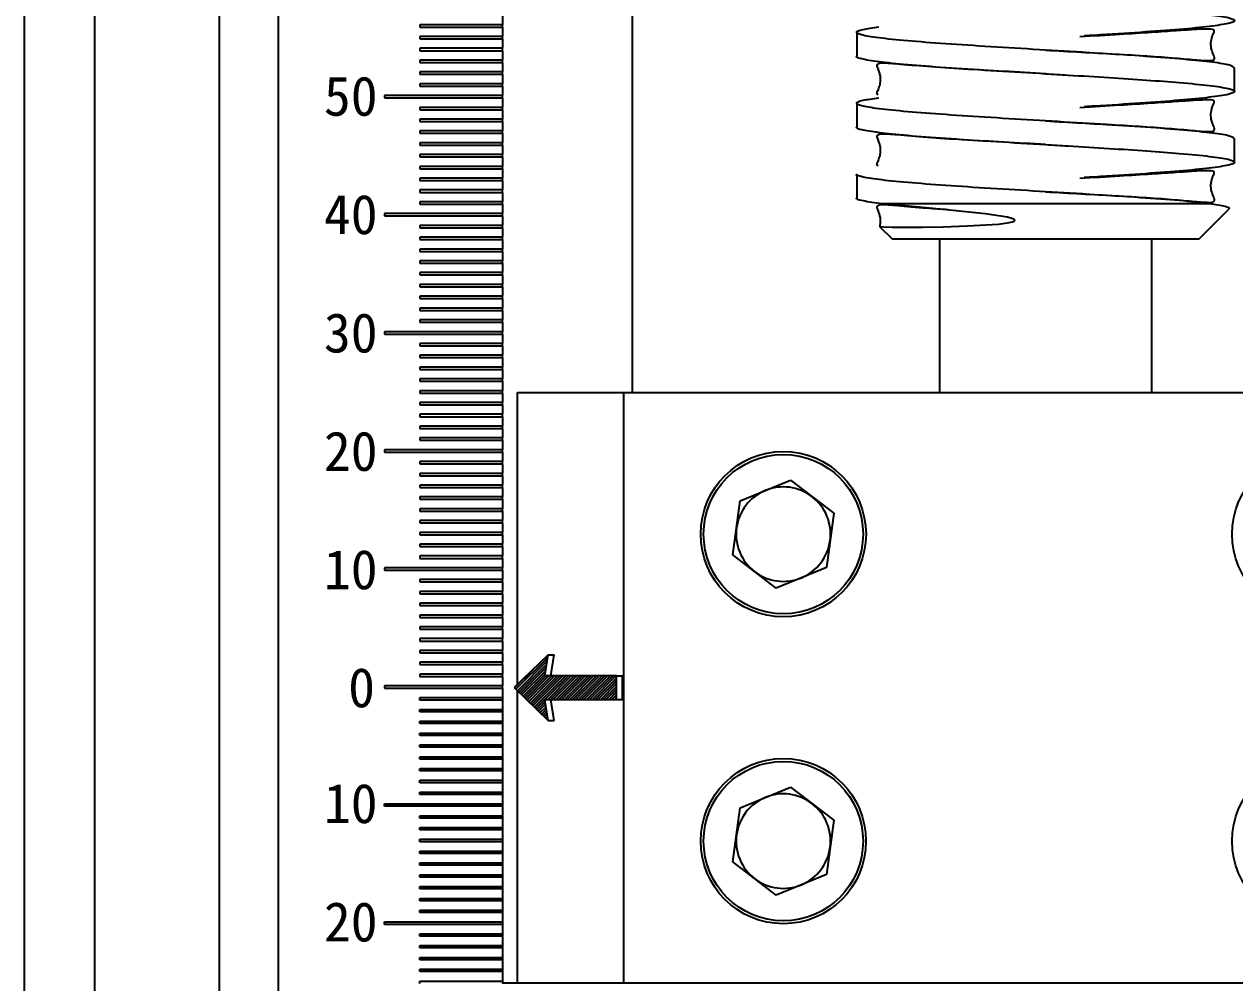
# Model space of a CAD drawing. Header units: millimetres. Extents: x 2379 to 4059, y 879 to 2067.
# Drawn here: x 3498.5 to 3559.9, y 1526.6 to 1575.2 of the extents above; entities that cross this region are included whole.
import ezdxf

# ---------------------------------------------------------------- set-up
doc = ezdxf.new("R2010")
doc.units = ezdxf.units.MM
doc.layers.add('AM_8', color=1, linetype='Continuous', lineweight=25)
doc.styles.get("Standard").update_dxf_attribs({"font": 'arial.ttf'})

msp = doc.modelspace()

# ---------------------------------------------------------------- hatches: boundary and pattern name
at = {"layer": 'AM_8'}
h = msp.add_hatch(dxfattribs=at)
h.set_pattern_fill('_U', color=256, scale=0.1, angle=45, style=0, pattern_type=0)
h.set_pattern_definition([(45, (-14259.15797, -4457.17288), (-0.0707106781, 0.0707106781), [])])
h.paths.add_polyline_path([(3525.103, 1543.272), (3523.385, 1541.608), (3525.103, 1539.944), (3524.94, 1541.01), (3528.569, 1541.01), (3528.569, 1542.207), (3524.94, 1542.207)])

# ---------------------------------------------------------------- linework, layer by layer
at = {"color": 7, "linetype": 'Continuous', "lineweight": 25}
for p, q in [((3498.548, 1620.64), (3498.548, 1453.06)), ((3502.109, 1609.867), (3502.109, 1466.227)), ((3508.423, 1609.867), (3508.423, 1466.227)), ((3511.415, 1609.867), (3511.415, 1466.227)), ((3529.37, 1599.094), (3529.37, 1556.571)), ((3522.787, 1575.693), (3522.787, 1575.214)), ((3522.787, 1575.214), (3518.597, 1575.214)), ((3518.597, 1575.214), (3518.597, 1575.094)), ((3518.597, 1575.094), (3522.787, 1575.094)), ((3522.787, 1575.094), (3522.787, 1575.214)), ((3522.787, 1575.094), (3522.787, 1574.616)), ((3522.787, 1574.616), (3518.597, 1574.616)), ((3518.597, 1574.616), (3518.597, 1574.496)), ((3518.597, 1574.496), (3522.787, 1574.496)), ((3522.787, 1574.496), (3522.787, 1574.616)), ((3522.787, 1574.496), (3522.787, 1574.017)), ((3540.742, 1574.824), (3540.742, 1573.627)), ((3522.787, 1574.017), (3518.597, 1574.017)), ((3518.597, 1574.017), (3518.597, 1573.897)), ((3518.597, 1573.897), (3522.787, 1573.897)), ((3522.787, 1573.897), (3522.787, 1574.017)), ((3522.787, 1573.897), (3522.787, 1573.419)), ((3522.787, 1573.419), (3518.597, 1573.419)), ((3518.597, 1573.419), (3518.597, 1573.299)), ((3518.597, 1573.299), (3522.787, 1573.299)), ((3522.787, 1573.299), (3522.787, 1573.419)), ((3522.787, 1573.299), (3522.787, 1572.82)), ((3522.787, 1572.82), (3518.597, 1572.82)), ((3518.597, 1572.82), (3518.597, 1572.7)), ((3518.597, 1572.7), (3522.787, 1572.7)), ((3522.787, 1572.7), (3522.787, 1572.82)), ((3522.787, 1572.7), (3522.787, 1572.222)), ((3559.894, 1571.832), (3559.894, 1573.029)), ((3522.787, 1572.222), (3518.597, 1572.222)), ((3518.597, 1572.222), (3518.597, 1572.102)), ((3518.597, 1572.102), (3522.787, 1572.102)), ((3522.787, 1572.102), (3522.787, 1572.222)), ((3522.787, 1572.102), (3522.787, 1571.623)), ((3522.787, 1571.623), (3516.802, 1571.623)), ((3516.802, 1571.623), (3516.802, 1571.503)), ((3516.802, 1571.503), (3522.787, 1571.503)), ((3522.787, 1571.503), (3522.787, 1571.623)), ((3522.787, 1571.503), (3522.787, 1571.025)), ((3522.787, 1571.025), (3518.597, 1571.025)), ((3518.597, 1571.025), (3518.597, 1570.905)), ((3518.597, 1570.905), (3522.787, 1570.905)), ((3522.787, 1570.905), (3522.787, 1571.025)), ((3522.787, 1570.905), (3522.787, 1570.426)), ((3540.742, 1571.233), (3540.742, 1570.036)), ((3522.787, 1570.426), (3518.597, 1570.426)), ((3518.597, 1570.426), (3518.597, 1570.306)), ((3518.597, 1570.306), (3522.787, 1570.306)), ((3522.787, 1570.306), (3522.787, 1570.426)), ((3522.787, 1570.306), (3522.787, 1569.828)), ((3522.787, 1569.828), (3518.597, 1569.828)), ((3518.597, 1569.828), (3518.597, 1569.708)), ((3518.597, 1569.708), (3522.787, 1569.708)), ((3522.787, 1569.708), (3522.787, 1569.828)), ((3522.787, 1569.708), (3522.787, 1569.229)), ((3522.787, 1569.229), (3518.597, 1569.229)), ((3518.597, 1569.229), (3518.597, 1569.109)), ((3518.597, 1569.109), (3522.787, 1569.109)), ((3522.787, 1569.109), (3522.787, 1569.229)), ((3522.787, 1569.109), (3522.787, 1568.631)), ((3559.894, 1568.241), (3559.894, 1569.438)), ((3522.787, 1568.631), (3518.597, 1568.631)), ((3518.597, 1568.631), (3518.597, 1568.511)), ((3518.597, 1568.511), (3522.787, 1568.511)), ((3522.787, 1568.511), (3522.787, 1568.631)), ((3522.787, 1568.511), (3522.787, 1568.032)), ((3522.787, 1568.032), (3518.597, 1568.032)), ((3518.597, 1568.032), (3518.597, 1567.912)), ((3518.597, 1567.912), (3522.787, 1567.912)), ((3522.787, 1567.912), (3522.787, 1568.032)), ((3522.787, 1567.912), (3522.787, 1567.434)), ((3522.787, 1567.434), (3518.597, 1567.434)), ((3518.597, 1567.434), (3518.597, 1567.314)), ((3518.597, 1567.314), (3522.787, 1567.314)), ((3522.787, 1567.314), (3522.787, 1567.434)), ((3522.787, 1567.314), (3522.787, 1566.835)), ((3540.742, 1567.642), (3540.742, 1566.445)), ((3522.787, 1566.835), (3518.597, 1566.835)), ((3518.597, 1566.835), (3518.597, 1566.715)), ((3518.597, 1566.715), (3522.787, 1566.715)), ((3522.787, 1566.715), (3522.787, 1566.835)), ((3522.787, 1566.715), (3522.787, 1566.237)), ((3522.787, 1566.237), (3518.597, 1566.237)), ((3518.597, 1566.237), (3518.597, 1566.117)), ((3518.597, 1566.117), (3522.787, 1566.117)), ((3522.787, 1566.117), (3522.787, 1566.237)), ((3522.787, 1566.117), (3522.787, 1565.638)), ((3542.023, 1566.147), (3558.609, 1566.147)), ((3558.098, 1564.351), (3559.608, 1565.861)), ((3522.787, 1565.638), (3516.802, 1565.638)), ((3516.802, 1565.638), (3516.802, 1565.518)), ((3516.802, 1565.518), (3522.787, 1565.518)), ((3522.787, 1565.518), (3522.787, 1565.638)), ((3522.787, 1565.518), (3522.787, 1565.04)), ((3522.787, 1565.04), (3518.597, 1565.04)), ((3518.597, 1565.04), (3518.597, 1564.92)), ((3518.597, 1564.92), (3522.787, 1564.92)), ((3522.787, 1564.92), (3522.787, 1565.04)), ((3522.787, 1564.92), (3522.787, 1564.441)), ((3541.92, 1564.969), (3542.537, 1564.351)), ((3522.787, 1564.441), (3518.597, 1564.441)), ((3518.597, 1564.441), (3518.597, 1564.321)), ((3518.597, 1564.321), (3522.787, 1564.321)), ((3522.787, 1564.321), (3522.787, 1564.441)), ((3522.787, 1564.321), (3522.787, 1563.843)), ((3542.537, 1564.351), (3550.318, 1564.351)), ((3544.931, 1564.351), (3544.931, 1556.571)), ((3550.318, 1564.351), (3558.098, 1564.351)), ((3555.704, 1556.571), (3555.704, 1564.351)), ((3522.787, 1563.843), (3518.597, 1563.843)), ((3518.597, 1563.843), (3518.597, 1563.723)), ((3518.597, 1563.723), (3522.787, 1563.723)), ((3522.787, 1563.723), (3522.787, 1563.843)), ((3522.787, 1563.723), (3522.787, 1563.244)), ((3522.787, 1563.244), (3518.597, 1563.244)), ((3518.597, 1563.244), (3518.597, 1563.124)), ((3518.597, 1563.124), (3522.787, 1563.124)), ((3522.787, 1563.124), (3522.787, 1563.244)), ((3522.787, 1563.124), (3522.787, 1562.646)), ((3522.787, 1562.646), (3518.597, 1562.646)), ((3518.597, 1562.646), (3518.597, 1562.526)), ((3518.597, 1562.526), (3522.787, 1562.526)), ((3522.787, 1562.526), (3522.787, 1562.646)), ((3522.787, 1562.526), (3522.787, 1562.047)), ((3522.787, 1562.047), (3518.597, 1562.047)), ((3518.597, 1562.047), (3518.597, 1561.927)), ((3518.597, 1561.927), (3522.787, 1561.927)), ((3522.787, 1561.927), (3522.787, 1562.047)), ((3522.787, 1561.927), (3522.787, 1561.449)), ((3522.787, 1561.449), (3518.597, 1561.449)), ((3518.597, 1561.449), (3518.597, 1561.329)), ((3518.597, 1561.329), (3522.787, 1561.329)), ((3522.787, 1561.329), (3522.787, 1561.449)), ((3522.787, 1561.329), (3522.787, 1560.85)), ((3522.787, 1560.85), (3518.597, 1560.85)), ((3518.597, 1560.85), (3518.597, 1560.73)), ((3518.597, 1560.73), (3522.787, 1560.73)), ((3522.787, 1560.73), (3522.787, 1560.85)), ((3522.787, 1560.73), (3522.787, 1560.252)), ((3522.787, 1560.252), (3518.597, 1560.252)), ((3518.597, 1560.252), (3518.597, 1560.132)), ((3518.597, 1560.132), (3522.787, 1560.132)), ((3522.787, 1560.132), (3522.787, 1560.252)), ((3522.787, 1560.132), (3522.787, 1559.653)), ((3522.787, 1559.653), (3516.802, 1559.653)), ((3516.802, 1559.653), (3516.802, 1559.533)), ((3516.802, 1559.533), (3522.787, 1559.533)), ((3522.787, 1559.533), (3522.787, 1559.653)), ((3522.787, 1559.533), (3522.787, 1559.055)), ((3522.787, 1559.055), (3518.597, 1559.055)), ((3518.597, 1559.055), (3518.597, 1558.935)), ((3518.597, 1558.935), (3522.787, 1558.935)), ((3522.787, 1558.935), (3522.787, 1559.055)), ((3522.787, 1558.935), (3522.787, 1558.456)), ((3522.787, 1558.456), (3518.597, 1558.456)), ((3518.597, 1558.456), (3518.597, 1558.336)), ((3518.597, 1558.336), (3522.787, 1558.336)), ((3522.787, 1558.336), (3522.787, 1558.456)), ((3522.787, 1558.336), (3522.787, 1557.858)), ((3522.787, 1557.858), (3518.597, 1557.858)), ((3518.597, 1557.858), (3518.597, 1557.738)), ((3518.597, 1557.738), (3522.787, 1557.738)), ((3522.787, 1557.738), (3522.787, 1557.858)), ((3522.787, 1557.738), (3522.787, 1557.259)), ((3522.787, 1557.259), (3518.597, 1557.259)), ((3518.597, 1557.259), (3518.597, 1557.139)), ((3518.597, 1557.139), (3522.787, 1557.139)), ((3522.787, 1556.661), (3518.597, 1556.661)), ((3518.597, 1556.661), (3518.597, 1556.541)), ((3522.787, 1557.139), (3522.787, 1557.259)), ((3522.787, 1557.139), (3522.787, 1556.661)), ((3522.787, 1556.541), (3522.787, 1556.661)), ((3518.597, 1556.541), (3522.787, 1556.541)), ((3522.787, 1556.062), (3518.597, 1556.062)), ((3518.597, 1556.062), (3518.597, 1555.942)), ((3522.787, 1556.541), (3522.787, 1556.062)), ((3522.787, 1555.942), (3522.787, 1556.062)), ((3523.558, 1541.775), (3523.558, 1556.571)), ((3523.558, 1556.571), (3528.945, 1556.571)), ((3528.945, 1526.646), (3528.945, 1556.571)), ((3528.945, 1556.571), (3572.037, 1556.571)), ((3518.597, 1555.942), (3522.787, 1555.942)), ((3522.787, 1555.464), (3518.597, 1555.464)), ((3518.597, 1555.464), (3518.597, 1555.344)), ((3522.787, 1555.942), (3522.787, 1555.464)), ((3522.787, 1555.344), (3522.787, 1555.464)), ((3518.597, 1555.344), (3522.787, 1555.344)), ((3522.787, 1554.865), (3518.597, 1554.865)), ((3518.597, 1554.865), (3518.597, 1554.745)), ((3522.787, 1555.344), (3522.787, 1554.865)), ((3522.787, 1554.745), (3522.787, 1554.865)), ((3518.597, 1554.745), (3522.787, 1554.745)), ((3522.787, 1554.267), (3518.597, 1554.267)), ((3518.597, 1554.267), (3518.597, 1554.147)), ((3522.787, 1554.745), (3522.787, 1554.267)), ((3522.787, 1554.147), (3522.787, 1554.267)), ((3522.787, 1553.668), (3516.802, 1553.668)), ((3516.802, 1553.668), (3516.802, 1553.548)), ((3518.597, 1554.147), (3522.787, 1554.147)), ((3522.787, 1554.147), (3522.787, 1553.668)), ((3522.787, 1553.548), (3522.787, 1553.668)), ((3516.802, 1553.548), (3522.787, 1553.548)), ((3522.787, 1553.07), (3518.597, 1553.07)), ((3518.597, 1553.07), (3518.597, 1552.95)), ((3522.787, 1553.548), (3522.787, 1553.07)), ((3522.787, 1552.95), (3522.787, 1553.07)), ((3518.597, 1552.95), (3522.787, 1552.95)), ((3522.787, 1552.471), (3518.597, 1552.471)), ((3518.597, 1552.471), (3518.597, 1552.351)), ((3522.787, 1552.95), (3522.787, 1552.471)), ((3522.787, 1552.351), (3522.787, 1552.471)), ((3518.597, 1552.351), (3522.787, 1552.351)), ((3522.787, 1551.873), (3518.597, 1551.873)), ((3518.597, 1551.873), (3518.597, 1551.753)), ((3518.597, 1551.753), (3522.787, 1551.753)), ((3522.787, 1552.351), (3522.787, 1551.873)), ((3522.787, 1551.753), (3522.787, 1551.873)), ((3522.787, 1551.753), (3522.787, 1551.274)), ((3534.833, 1551.073), (3537.388, 1552.129)), ((3537.388, 1552.129), (3539.579, 1550.444)), ((3522.787, 1551.274), (3518.597, 1551.274)), ((3518.597, 1551.274), (3518.597, 1551.154)), ((3518.597, 1551.154), (3522.787, 1551.154)), ((3522.787, 1551.154), (3522.787, 1551.274)), ((3522.787, 1551.154), (3522.787, 1550.676)), ((3522.787, 1550.676), (3518.597, 1550.676)), ((3518.597, 1550.676), (3518.597, 1550.556)), ((3518.597, 1550.556), (3522.787, 1550.556)), ((3522.787, 1550.556), (3522.787, 1550.676)), ((3522.787, 1550.556), (3522.787, 1550.077)), ((3534.469, 1548.333), (3534.833, 1551.073)), ((3522.787, 1550.077), (3518.597, 1550.077)), ((3518.597, 1550.077), (3518.597, 1549.957)), ((3518.597, 1549.957), (3522.787, 1549.957)), ((3522.787, 1549.957), (3522.787, 1550.077)), ((3522.787, 1549.957), (3522.787, 1549.479)), ((3539.579, 1550.444), (3539.216, 1547.704)), ((3522.787, 1549.479), (3518.597, 1549.479)), ((3518.597, 1549.479), (3518.597, 1549.359)), ((3518.597, 1549.359), (3522.787, 1549.359)), ((3522.787, 1549.359), (3522.787, 1549.479)), ((3522.787, 1549.359), (3522.787, 1548.88)), ((3522.787, 1548.88), (3518.597, 1548.88)), ((3518.597, 1548.88), (3518.597, 1548.76)), ((3518.597, 1548.76), (3522.787, 1548.76)), ((3522.787, 1548.76), (3522.787, 1548.88)), ((3522.787, 1548.76), (3522.787, 1548.282)), ((3522.787, 1548.282), (3518.597, 1548.282)), ((3518.597, 1548.282), (3518.597, 1548.162)), ((3518.597, 1548.162), (3522.787, 1548.162)), ((3522.787, 1548.162), (3522.787, 1548.282)), ((3522.787, 1548.162), (3522.787, 1547.683)), ((3536.661, 1546.648), (3534.469, 1548.333)), ((3522.787, 1547.683), (3516.802, 1547.683)), ((3516.802, 1547.683), (3516.802, 1547.563)), ((3516.802, 1547.563), (3522.787, 1547.563)), ((3522.787, 1547.563), (3522.787, 1547.683)), ((3522.787, 1547.563), (3522.787, 1547.085)), ((3539.216, 1547.704), (3536.661, 1546.648)), ((3522.787, 1547.085), (3518.597, 1547.085)), ((3518.597, 1547.085), (3518.597, 1546.965)), ((3518.597, 1546.965), (3522.787, 1546.965)), ((3522.787, 1546.965), (3522.787, 1547.085)), ((3522.787, 1546.965), (3522.787, 1546.486)), ((3522.787, 1546.486), (3518.597, 1546.486)), ((3518.597, 1546.486), (3518.597, 1546.366)), ((3518.597, 1546.366), (3522.787, 1546.366)), ((3522.787, 1546.366), (3522.787, 1546.486)), ((3522.787, 1546.366), (3522.787, 1545.888)), ((3522.787, 1545.888), (3518.597, 1545.888)), ((3518.597, 1545.888), (3518.597, 1545.768)), ((3518.597, 1545.768), (3522.787, 1545.768)), ((3522.787, 1545.768), (3522.787, 1545.888)), ((3522.787, 1545.768), (3522.787, 1545.289)), ((3522.787, 1545.289), (3518.597, 1545.289)), ((3518.597, 1545.289), (3518.597, 1545.169)), ((3518.597, 1545.169), (3522.787, 1545.169)), ((3522.787, 1545.169), (3522.787, 1545.289)), ((3522.787, 1545.169), (3522.787, 1544.691)), ((3522.787, 1544.691), (3518.597, 1544.691)), ((3518.597, 1544.691), (3518.597, 1544.571)), ((3518.597, 1544.571), (3522.787, 1544.571)), ((3522.787, 1544.571), (3522.787, 1544.691)), ((3522.787, 1544.571), (3522.787, 1544.092)), ((3522.787, 1544.092), (3518.597, 1544.092)), ((3518.597, 1544.092), (3518.597, 1543.972)), ((3518.597, 1543.972), (3522.787, 1543.972)), ((3522.787, 1543.972), (3522.787, 1544.092)), ((3522.787, 1543.972), (3522.787, 1543.494)), ((3522.787, 1543.494), (3518.597, 1543.494)), ((3518.597, 1543.494), (3518.597, 1543.374)), ((3518.597, 1543.374), (3522.787, 1543.374)), ((3522.787, 1543.374), (3522.787, 1543.494)), ((3522.787, 1543.374), (3522.787, 1542.895)), ((3525.103, 1543.272), (3523.385, 1541.608)), ((3524.94, 1542.207), (3525.103, 1543.272)), ((3525.103, 1543.272), (3525.402, 1543.272)), ((3525.24, 1542.207), (3525.402, 1543.272)), ((3522.787, 1542.895), (3518.597, 1542.895)), ((3518.597, 1542.895), (3518.597, 1542.775)), ((3518.597, 1542.775), (3522.787, 1542.775)), ((3522.787, 1542.775), (3522.787, 1542.895)), ((3522.787, 1542.775), (3522.787, 1542.297)), ((3522.787, 1542.297), (3518.597, 1542.297)), ((3518.597, 1542.297), (3518.597, 1542.177)), ((3518.597, 1542.177), (3522.787, 1542.177)), ((3522.787, 1542.177), (3522.787, 1542.297)), ((3522.787, 1542.177), (3522.787, 1541.698)), ((3528.569, 1542.207), (3524.94, 1542.207)), ((3528.569, 1541.01), (3528.569, 1542.207)), ((3528.569, 1542.207), (3528.868, 1542.207)), ((3528.868, 1541.01), (3528.868, 1542.207)), ((3522.787, 1541.698), (3516.802, 1541.698)), ((3516.802, 1541.698), (3516.802, 1541.578)), ((3516.802, 1541.578), (3522.787, 1541.578)), ((3522.787, 1541.578), (3522.787, 1541.698)), ((3522.787, 1541.578), (3522.787, 1541.1)), ((3523.385, 1541.608), (3525.103, 1539.944)), ((3523.558, 1526.646), (3523.558, 1541.441)), ((3518.597, 1541.1), (3522.787, 1541.1)), ((3518.597, 1540.98), (3518.597, 1541.1)), ((3522.787, 1540.98), (3518.597, 1540.98)), ((3522.787, 1541.1), (3522.787, 1540.98)), ((3522.787, 1540.98), (3522.787, 1540.501)), ((3524.94, 1541.01), (3528.569, 1541.01)), ((3525.103, 1539.944), (3524.94, 1541.01)), ((3525.402, 1539.944), (3525.24, 1541.01)), ((3528.569, 1541.01), (3528.868, 1541.01)), ((3518.597, 1540.501), (3522.787, 1540.501)), ((3518.597, 1540.381), (3518.597, 1540.501)), ((3522.787, 1540.381), (3518.597, 1540.381)), ((3522.787, 1540.501), (3522.787, 1540.381)), ((3522.787, 1540.381), (3522.787, 1539.903)), ((3518.597, 1539.903), (3522.787, 1539.903)), ((3518.597, 1539.783), (3518.597, 1539.903)), ((3522.787, 1539.783), (3518.597, 1539.783)), ((3522.787, 1539.903), (3522.787, 1539.783)), ((3522.787, 1539.783), (3522.787, 1539.304)), ((3525.103, 1539.944), (3525.402, 1539.944)), ((3518.597, 1539.304), (3522.787, 1539.304)), ((3518.597, 1539.184), (3518.597, 1539.304)), ((3522.787, 1539.184), (3518.597, 1539.184)), ((3522.787, 1539.304), (3522.787, 1539.184)), ((3522.787, 1539.184), (3522.787, 1538.706)), ((3518.597, 1538.706), (3522.787, 1538.706)), ((3518.597, 1538.586), (3518.597, 1538.706)), ((3522.787, 1538.586), (3518.597, 1538.586)), ((3522.787, 1538.706), (3522.787, 1538.586)), ((3522.787, 1538.586), (3522.787, 1538.107)), ((3518.597, 1538.107), (3522.787, 1538.107)), ((3518.597, 1537.987), (3518.597, 1538.107)), ((3522.787, 1537.987), (3518.597, 1537.987)), ((3522.787, 1538.107), (3522.787, 1537.987)), ((3522.787, 1537.987), (3522.787, 1537.509)), ((3518.597, 1537.509), (3522.787, 1537.509)), ((3518.597, 1537.389), (3518.597, 1537.509)), ((3522.787, 1537.389), (3518.597, 1537.389)), ((3522.787, 1537.509), (3522.787, 1537.389)), ((3522.787, 1537.389), (3522.787, 1536.91)), ((3518.597, 1536.91), (3522.787, 1536.91)), ((3518.597, 1536.79), (3518.597, 1536.91)), ((3522.787, 1536.79), (3518.597, 1536.79)), ((3522.787, 1536.91), (3522.787, 1536.79)), ((3522.787, 1536.79), (3522.787, 1536.312)), ((3534.833, 1535.512), (3537.388, 1536.568)), ((3537.388, 1536.568), (3539.579, 1534.883)), ((3518.597, 1536.312), (3522.787, 1536.312)), ((3518.597, 1536.192), (3518.597, 1536.312)), ((3522.787, 1536.192), (3518.597, 1536.192)), ((3522.787, 1536.312), (3522.787, 1536.192)), ((3522.787, 1536.192), (3522.787, 1535.713)), ((3516.802, 1535.713), (3522.787, 1535.713)), ((3516.802, 1535.593), (3516.802, 1535.713)), ((3522.787, 1535.593), (3516.802, 1535.593)), ((3522.787, 1535.713), (3522.787, 1535.593)), ((3522.787, 1535.593), (3522.787, 1535.115)), ((3534.469, 1532.772), (3534.833, 1535.512)), ((3518.597, 1535.115), (3522.787, 1535.115)), ((3518.597, 1534.995), (3518.597, 1535.115)), ((3522.787, 1534.995), (3518.597, 1534.995)), ((3522.787, 1535.115), (3522.787, 1534.995)), ((3522.787, 1534.995), (3522.787, 1534.516)), ((3539.579, 1534.883), (3539.216, 1532.143)), ((3518.597, 1534.516), (3522.787, 1534.516)), ((3518.597, 1534.396), (3518.597, 1534.516)), ((3522.787, 1534.396), (3518.597, 1534.396)), ((3522.787, 1534.516), (3522.787, 1534.396)), ((3522.787, 1534.396), (3522.787, 1533.918)), ((3518.597, 1533.918), (3522.787, 1533.918)), ((3518.597, 1533.798), (3518.597, 1533.918)), ((3522.787, 1533.798), (3518.597, 1533.798)), ((3522.787, 1533.918), (3522.787, 1533.798)), ((3522.787, 1533.798), (3522.787, 1533.319)), ((3518.597, 1533.319), (3522.787, 1533.319)), ((3518.597, 1533.199), (3518.597, 1533.319)), ((3522.787, 1533.199), (3518.597, 1533.199)), ((3518.597, 1532.721), (3522.787, 1532.721)), ((3518.597, 1532.601), (3518.597, 1532.721)), ((3522.787, 1533.319), (3522.787, 1533.199)), ((3522.787, 1533.199), (3522.787, 1532.721)), ((3522.787, 1532.721), (3522.787, 1532.601)), ((3536.661, 1531.087), (3534.469, 1532.772)), ((3522.787, 1532.601), (3518.597, 1532.601)), ((3518.597, 1532.122), (3522.787, 1532.122)), ((3518.597, 1532.002), (3518.597, 1532.122)), ((3522.787, 1532.601), (3522.787, 1532.122)), ((3522.787, 1532.122), (3522.787, 1532.002)), ((3539.216, 1532.143), (3536.661, 1531.087)), ((3522.787, 1532.002), (3518.597, 1532.002)), ((3518.597, 1531.524), (3522.787, 1531.524)), ((3518.597, 1531.404), (3518.597, 1531.524)), ((3522.787, 1532.002), (3522.787, 1531.524)), ((3522.787, 1531.524), (3522.787, 1531.404)), ((3522.787, 1531.404), (3518.597, 1531.404)), ((3518.597, 1530.925), (3522.787, 1530.925)), ((3518.597, 1530.805), (3518.597, 1530.925)), ((3522.787, 1531.404), (3522.787, 1530.925)), ((3522.787, 1530.925), (3522.787, 1530.805)), ((3522.787, 1530.805), (3518.597, 1530.805)), ((3518.597, 1530.327), (3522.787, 1530.327)), ((3518.597, 1530.207), (3518.597, 1530.327)), ((3522.787, 1530.805), (3522.787, 1530.327)), ((3522.787, 1530.327), (3522.787, 1530.207)), ((3516.802, 1529.728), (3522.787, 1529.728)), ((3516.802, 1529.608), (3516.802, 1529.728)), ((3522.787, 1530.207), (3518.597, 1530.207)), ((3522.787, 1530.207), (3522.787, 1529.728)), ((3522.787, 1529.728), (3522.787, 1529.608)), ((3522.787, 1529.608), (3516.802, 1529.608)), ((3518.597, 1529.13), (3522.787, 1529.13)), ((3518.597, 1529.01), (3518.597, 1529.13)), ((3522.787, 1529.608), (3522.787, 1529.13)), ((3522.787, 1529.13), (3522.787, 1529.01)), ((3522.787, 1529.01), (3518.597, 1529.01)), ((3518.597, 1528.531), (3522.787, 1528.531)), ((3518.597, 1528.411), (3518.597, 1528.531)), ((3522.787, 1529.01), (3522.787, 1528.531)), ((3522.787, 1528.531), (3522.787, 1528.411)), ((3522.787, 1528.411), (3518.597, 1528.411)), ((3518.597, 1527.933), (3522.787, 1527.933)), ((3518.597, 1527.813), (3518.597, 1527.933)), ((3522.787, 1527.813), (3518.597, 1527.813)), ((3522.787, 1528.411), (3522.787, 1527.933)), ((3522.787, 1527.933), (3522.787, 1527.813)), ((3522.787, 1527.813), (3522.787, 1527.334)), ((3518.597, 1527.334), (3522.787, 1527.334)), ((3518.597, 1527.214), (3518.597, 1527.334)), ((3522.787, 1527.214), (3518.597, 1527.214)), ((3522.787, 1527.334), (3522.787, 1527.214)), ((3522.787, 1527.214), (3522.787, 1526.736)), ((3518.597, 1526.736), (3522.787, 1526.736)), ((3518.597, 1526.616), (3518.597, 1526.736)), ((3522.787, 1526.736), (3522.787, 1526.616)), ((3522.787, 1526.646), (3572.037, 1526.646)), ((3523.558, 1526.646), (3528.945, 1526.646))]:
    msp.add_line(p, q, dxfattribs=at)
at = {"color": 7, "linetype": 'Continuous', "lineweight": 25, "flags": 128}
msp.add_lwpolyline([(3541.932, 1564.981), (3541.921, 1564.976), (3542.117, 1564.961), (3542.559, 1564.952), (3543.21, 1564.95), (3544.087, 1564.956), (3545.127, 1564.975), (3546.347, 1565.012), (3547.921, 1565.107), (3548.474, 1565.18), (3548.631, 1565.217), (3548.681, 1565.234), (3548.728, 1565.259), (3548.744, 1565.274), (3548.752, 1565.291), (3548.751, 1565.305), (3548.743, 1565.318), (3548.723, 1565.336), (3548.656, 1565.371), (3548.379, 1565.45), (3547.252, 1565.627), (3545.117, 1565.851), (3543.032, 1566.046), (3542.023, 1566.147), (3542.023, 1566.147)], dxfattribs=at)
at = {"color": 7, "linetype": 'Continuous', "lineweight": 25}
for centre, radius in [((3537.024, 1549.389), 4.19), ((3537.024, 1549.389), 4.04), ((3563.957, 1549.389), 4.19), ((3537.024, 1533.828), 4.189), ((3537.024, 1533.828), 4.04), ((3563.957, 1533.828), 4.189)]:
    msp.add_circle(centre, radius, dxfattribs=at)
for centre, start, end in [((3537.024, 1549.389), 52.44828, 112.44828), ((3537.024, 1549.389), 112.44828, 172.44828), ((3537.024, 1549.389), 352.44828, 52.44828), ((3537.024, 1549.389), 172.44828, 232.44828), ((3537.024, 1549.389), 292.44828, 352.44828), ((3537.024, 1549.389), 232.44828, 292.44828), ((3537.024, 1533.828), 112.44828, 172.44828), ((3537.024, 1533.828), 52.44828, 112.44828), ((3537.024, 1533.828), 352.44828, 52.44828), ((3537.024, 1533.828), 172.44828, 232.44828), ((3537.024, 1533.828), 292.44828, 352.44828), ((3537.024, 1533.828), 232.44828, 292.44828)]:
    msp.add_arc(centre, 2.394, start, end, dxfattribs=at)
for points, knots in [([(3540.742, 1577.218), (3540.742, 1577.218), (3540.633, 1577.168), (3541.013, 1577.07), (3541.916, 1576.919), (3543.473, 1576.77), (3545.474, 1576.621), (3547.81, 1576.47), (3549.865, 1576.349), (3551.785, 1576.233), (3553.55, 1576.126), (3555.474, 1575.999), (3557.244, 1575.865), (3558.706, 1575.722), (3559.674, 1575.574), (3560.004, 1575.422), (3559.674, 1575.275), (3558.706, 1575.123), (3557.168, 1574.974), (3555.155, 1574.826), (3553.451, 1574.714), (3552.443, 1574.654), (3552.267, 1574.643)], [0, 0, 0, 0, 0.000078, 0.05802, 0.116219, 0.17425, 0.23228, 0.290479, 0.348421, 0.375023, 0.424312, 0.473627, 0.522928, 0.581046, 0.639018, 0.697257, 0.7552, 0.813399, 0.871429, 0.929459, 0.987658, 1, 1, 1, 1]), ([(3559.893, 1573.029), (3559.83, 1573.079), (3559.703, 1573.18), (3558.697, 1573.328), (3557.168, 1573.478), (3555.161, 1573.628), (3552.825, 1573.776), (3550.319, 1573.928), (3547.81, 1574.076), (3545.475, 1574.227), (3543.469, 1574.376), (3541.93, 1574.525), (3540.959, 1574.676), (3540.642, 1574.824), (3540.907, 1574.967), (3541.563, 1575.057), (3541.86, 1575.098)], [0, 0, 0, 0, 0.072478, 0.144721, 0.216956, 0.289317, 0.361496, 0.434009, 0.506152, 0.578614, 0.650866, 0.723118, 0.79558, 0.867723, 0.940236, 1, 1, 1, 1]), ([(3550.317, 1573.928), (3550.923, 1573.892), (3552.135, 1573.822), (3553.872, 1573.729), (3555.485, 1573.631), (3556.904, 1573.526), (3558.027, 1573.421), (3558.676, 1573.374), (3558.874, 1573.42), (3558.885, 1573.527), (3558.854, 1573.622), (3558.788, 1573.762), (3558.741, 1573.904), (3558.697, 1574.088), (3558.688, 1574.309), (3558.732, 1574.517), (3558.763, 1574.614), (3558.799, 1574.709), (3558.845, 1574.809), (3558.877, 1574.903), (3558.847, 1574.967), (3558.703, 1574.997), (3558.379, 1574.995), (3557.81, 1574.965), (3556.927, 1574.904), (3555.675, 1574.82), (3554.035, 1574.717), (3552.739, 1574.637), (3552.056, 1574.595)], [0, 0, 0, 0, 0.0667347, 0.133374, 0.2009177, 0.2690953, 0.3360044, 0.3969088, 0.4509665, 0.4757928, 0.4980507, 0.5146554, 0.5210108, 0.5262788, 0.5416438, 0.5480492, 0.5516309, 0.5563792, 0.5700047, 0.5896312, 0.6158648, 0.6490909, 0.689412, 0.7366471, 0.7914526, 0.8537334, 0.9230167, 1, 1, 1, 1]), ([(3540.742, 1573.627), (3540.742, 1573.627), (3540.633, 1573.577), (3541.013, 1573.479), (3541.916, 1573.328), (3543.473, 1573.179), (3545.474, 1573.03), (3547.81, 1572.879), (3549.865, 1572.758), (3551.785, 1572.642), (3553.55, 1572.535), (3555.474, 1572.408), (3557.244, 1572.274), (3558.706, 1572.131), (3559.674, 1571.983), (3560.004, 1571.831), (3559.674, 1571.684), (3558.706, 1571.532), (3557.168, 1571.383), (3555.155, 1571.235), (3553.451, 1571.123), (3552.443, 1571.063), (3552.267, 1571.052)], [0, 0, 0, 0, 0.000078, 0.05802, 0.116219, 0.17425, 0.23228, 0.290479, 0.348421, 0.375023, 0.424312, 0.473627, 0.522928, 0.581046, 0.639018, 0.697257, 0.7552, 0.813399, 0.871429, 0.929459, 0.987658, 1, 1, 1, 1]), ([(3550.317, 1572.731), (3549.604, 1572.77), (3548.161, 1572.851), (3546.112, 1572.966), (3544.265, 1573.085), (3542.766, 1573.221), (3541.929, 1573.29), (3541.723, 1573.183), (3541.785, 1573.046), (3541.876, 1572.811), (3541.916, 1572.676), (3541.943, 1572.503), (3541.939, 1572.322), (3541.907, 1572.146), (3541.849, 1571.966), (3541.773, 1571.804), (3541.728, 1571.704), (3541.794, 1571.682), (3541.822, 1571.673)], [0, 0, 0, 0, 0.126114, 0.255276, 0.386621, 0.519479, 0.639605, 0.746077, 0.823304, 0.832971, 0.839551, 0.85256, 0.867487, 0.876902, 0.888646, 0.921293, 0.966536, 1, 1, 1, 1]), ([(3559.893, 1569.438), (3559.83, 1569.488), (3559.703, 1569.589), (3558.697, 1569.737), (3557.168, 1569.887), (3555.161, 1570.037), (3552.825, 1570.185), (3550.319, 1570.337), (3547.81, 1570.485), (3545.475, 1570.636), (3543.469, 1570.785), (3541.93, 1570.934), (3540.959, 1571.085), (3540.642, 1571.233), (3540.907, 1571.376), (3541.563, 1571.466), (3541.86, 1571.507)], [0, 0, 0, 0, 0.0724783, 0.1447208, 0.2169559, 0.2893167, 0.361496, 0.434009, 0.5061518, 0.578614, 0.6508661, 0.7231181, 0.7955803, 0.8677231, 0.9402361, 1, 1, 1, 1]), ([(3550.317, 1570.337), (3550.923, 1570.301), (3552.135, 1570.231), (3553.872, 1570.138), (3555.485, 1570.04), (3556.904, 1569.935), (3558.027, 1569.83), (3558.676, 1569.783), (3558.874, 1569.829), (3558.885, 1569.936), (3558.854, 1570.031), (3558.788, 1570.171), (3558.741, 1570.313), (3558.697, 1570.497), (3558.688, 1570.718), (3558.732, 1570.926), (3558.763, 1571.023), (3558.799, 1571.118), (3558.845, 1571.218), (3558.877, 1571.312), (3558.847, 1571.376), (3558.703, 1571.406), (3558.379, 1571.404), (3557.81, 1571.374), (3556.927, 1571.313), (3555.675, 1571.229), (3554.035, 1571.126), (3552.739, 1571.046), (3552.056, 1571.004)], [0, 0, 0, 0, 0.0667347, 0.133374, 0.2009177, 0.2690953, 0.3360044, 0.3969088, 0.4509665, 0.4757928, 0.4980507, 0.5146554, 0.5210108, 0.5262788, 0.5416438, 0.5480492, 0.5516309, 0.5563792, 0.5700047, 0.5896312, 0.6158648, 0.6490909, 0.689412, 0.7366471, 0.7914526, 0.8537334, 0.9230167, 1, 1, 1, 1]), ([(3540.742, 1570.036), (3540.742, 1570.036), (3540.633, 1569.986), (3541.013, 1569.888), (3541.916, 1569.737), (3543.473, 1569.588), (3545.474, 1569.439), (3547.81, 1569.288), (3549.865, 1569.167), (3551.785, 1569.051), (3553.55, 1568.944), (3555.474, 1568.817), (3557.244, 1568.683), (3558.706, 1568.54), (3559.674, 1568.392), (3560.004, 1568.24), (3559.674, 1568.093), (3558.706, 1567.941), (3557.168, 1567.792), (3555.155, 1567.644), (3553.451, 1567.532), (3552.443, 1567.472), (3552.267, 1567.461)], [0, 0, 0, 0, 0.000078, 0.05802, 0.116219, 0.17425, 0.23228, 0.290479, 0.348421, 0.375023, 0.424312, 0.473627, 0.522928, 0.581046, 0.639018, 0.697257, 0.7552, 0.813399, 0.871429, 0.929459, 0.987658, 1, 1, 1, 1]), ([(3550.317, 1569.14), (3549.604, 1569.179), (3548.161, 1569.26), (3546.112, 1569.375), (3544.265, 1569.494), (3542.766, 1569.63), (3541.929, 1569.699), (3541.723, 1569.592), (3541.785, 1569.455), (3541.876, 1569.22), (3541.916, 1569.085), (3541.943, 1568.912), (3541.939, 1568.731), (3541.907, 1568.555), (3541.849, 1568.375), (3541.773, 1568.213), (3541.728, 1568.113), (3541.794, 1568.091), (3541.822, 1568.082)], [0, 0, 0, 0, 0.126114, 0.255276, 0.386621, 0.519479, 0.639605, 0.746077, 0.823304, 0.832971, 0.839551, 0.85256, 0.867487, 0.876902, 0.888646, 0.921293, 0.966536, 1, 1, 1, 1]), ([(3550.317, 1566.746), (3550.923, 1566.71), (3552.135, 1566.64), (3553.872, 1566.547), (3555.485, 1566.449), (3556.904, 1566.344), (3558.027, 1566.239), (3558.676, 1566.192), (3558.874, 1566.238), (3558.885, 1566.345), (3558.854, 1566.44), (3558.788, 1566.58), (3558.741, 1566.722), (3558.697, 1566.906), (3558.688, 1567.127), (3558.732, 1567.335), (3558.763, 1567.432), (3558.799, 1567.527), (3558.845, 1567.627), (3558.877, 1567.721), (3558.847, 1567.785), (3558.703, 1567.815), (3558.379, 1567.813), (3557.81, 1567.783), (3556.927, 1567.722), (3555.675, 1567.638), (3554.035, 1567.535), (3552.739, 1567.455), (3552.056, 1567.413)], [0, 0, 0, 0, 0.066735, 0.133374, 0.200918, 0.269095, 0.336004, 0.396909, 0.450967, 0.475793, 0.498051, 0.514655, 0.521011, 0.526279, 0.541644, 0.548049, 0.551631, 0.556379, 0.570005, 0.589631, 0.615865, 0.649091, 0.689412, 0.736647, 0.791453, 0.853733, 0.923017, 1, 1, 1, 1]), ([(3558.609, 1566.147), (3558.137, 1566.196), (3557.191, 1566.296), (3555.155, 1566.446), (3552.826, 1566.594), (3550.318, 1566.746), (3547.81, 1566.894), (3545.474, 1567.045), (3543.473, 1567.194), (3541.916, 1567.343), (3541.013, 1567.494), (3540.633, 1567.592), (3540.742, 1567.642), (3540.742, 1567.642)], [0, 0, 0, 0, 0.099897, 0.199967, 0.299786, 0.400067, 0.499836, 0.600046, 0.699966, 0.799886, 0.900097, 0.999866, 1, 1, 1, 1]), ([(3540.742, 1566.445), (3540.742, 1566.445), (3540.633, 1566.395), (3540.981, 1566.297), (3541.675, 1566.197), (3542.023, 1566.147)], [0, 0, 0, 0, 0.000672, 0.49992, 1, 1, 1, 1]), ([(3545.381, 1565.835), (3545.019, 1565.858), (3544.023, 1565.922), (3542.773, 1566.039), (3541.927, 1566.108), (3541.723, 1566.001), (3541.785, 1565.864), (3541.876, 1565.629), (3541.916, 1565.494), (3541.943, 1565.322), (3541.939, 1565.139), (3541.917, 1565.03), (3541.909, 1564.988)], [0, 0, 0, 0, 0.133582, 0.368578, 0.581055, 0.769379, 0.905977, 0.923076, 0.934715, 0.957724, 0.984126, 1, 1, 1, 1]), ([(3558.609, 1566.147), (3558.915, 1566.101), (3559.423, 1566.024), (3559.662, 1565.936), (3559.61, 1565.894), (3559.591, 1565.878)], [0, 0, 0, 0, 0.4851389, 0.8056189, 1, 1, 1, 1])]:
    msp.add_open_spline(points, degree=3, knots=knots, dxfattribs=at)

# ---------------------------------------------------------------- texts
at = {"linetype": 'ByBlock', "char_height": 2, "attachment_point": 1}
for s, insert in [('{\\fSimSun|b0|i0|c134|p2;50}', (3513.739, 1572.597)), ('{\\fSimSun|b0|i0|c134|p2;40}', (3513.739, 1566.597)), ('{\\fSimSun|b0|i0|c134|p2;30}', (3513.739, 1560.597)), ('{\\fSimSun|b0|i0|c134|p2;20}', (3513.739, 1554.597)), ('{\\fSimSun|b0|i0|c134|p2;10}', (3513.739, 1548.597)), ('{\\fSimSun|b0|i0|c134|p2;0}', (3514.967, 1542.612)), ('{\\fSimSun|b0|i0|c134|p2;10}', (3513.739, 1536.74)), ('{\\fSimSun|b0|i0|c134|p2;20}', (3513.739, 1530.74))]:
    msp.add_mtext_dynamic_manual_height_columns(s, width=3.84209, gutter_width=1, heights=[0], dxfattribs=dict(at, insert=insert))

doc.saveas('drawing.dxf')
